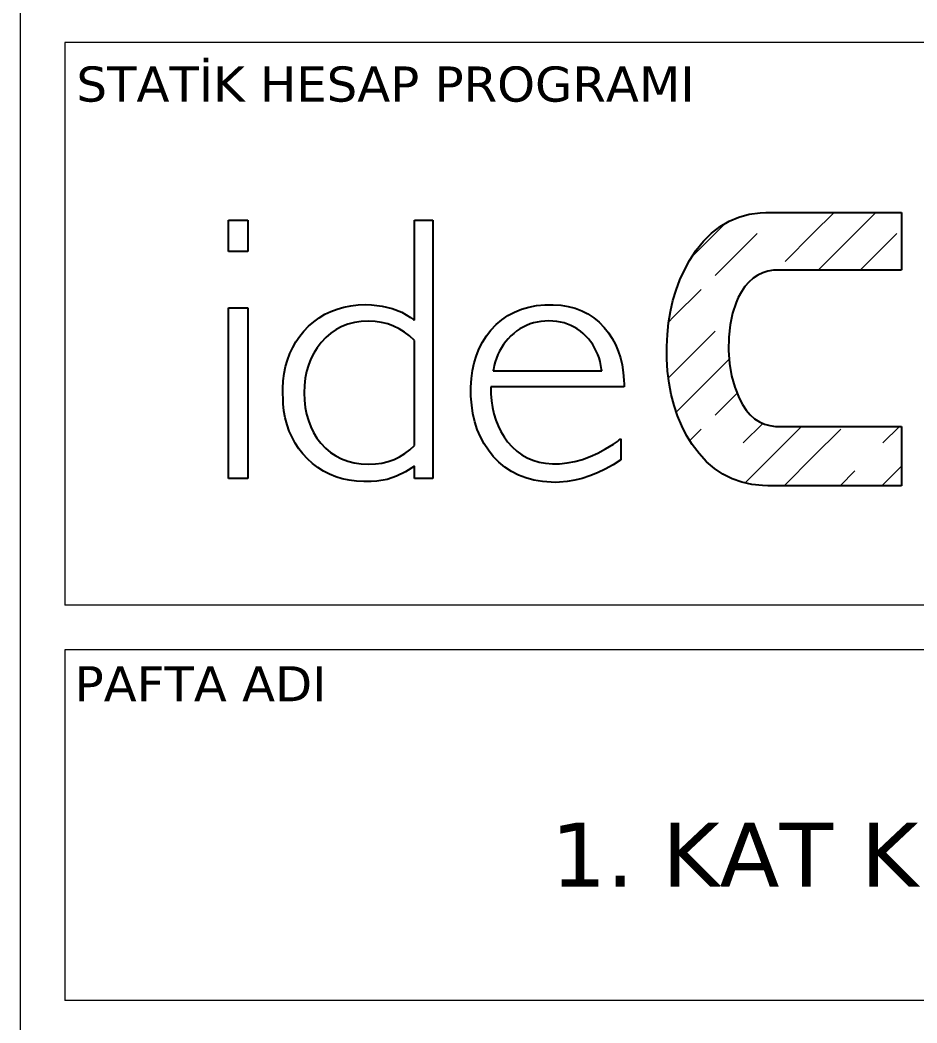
# Model space of a CAD drawing. Header units: millimetres. Extents: x 2232 to 85269, y -3593 to 5869.
# Drawn here: x 43314 to 43434.4, y -1591.4 to -1456.7 of the extents above; entities that cross this region are included whole.
import ezdxf

# ---------------------------------------------------------------- set-up
doc = ezdxf.new("R2010")
doc.units = ezdxf.units.MM
doc.layers.add('Standart', color=7, linetype='Continuous')
doc.styles.add('verdana_1_18', font='verdana.ttf', dxfattribs={"height": 0.2})

msp = doc.modelspace()

# ---------------------------------------------------------------- linework, layer by layer
at = {"layer": 'Standart', "color": 250, "linetype": 'Continuous', "lineweight": 5}
for points in [[(43314.01, 82.35), (43314.01, -1762.07)], [(43320.01, -1459.72), (43320.01, -1535.28)], [(43590.01, -1459.72), (43320.01, -1459.72)], [(43590.01, -1535.28), (43320.01, -1535.28)], [(43590.01, -1541.28), (43320.01, -1541.28)], [(43320.01, -1541.28), (43320.01, -1588.37)], [(43590.01, -1588.37), (43320.01, -1588.37)]]:
    msp.add_lwpolyline(points, dxfattribs=at)
at = {"layer": 'Standart', "color": 159, "linetype": 'Continuous', "lineweight": -3}
for points in [[(43341.98, -1487.82), (43341.98, -1483.6)], [(43341.98, -1483.6), (43344.59, -1483.6)], [(43344.59, -1483.6), (43344.59, -1487.82)], [(43366.93, -1483.63), (43366.93, -1483.6)], [(43366.93, -1483.6), (43367.03, -1483.6)], [(43366.93, -1483.83), (43366.93, -1483.63)], [(43367.03, -1483.6), (43367.25, -1483.6)], [(43367.25, -1483.6), (43367.55, -1483.6)], [(43367.55, -1483.6), (43368.28, -1483.6)], [(43368.28, -1483.6), (43368.98, -1483.6)], [(43368.98, -1483.6), (43369.23, -1483.6)], [(43369.23, -1483.6), (43369.38, -1483.6)], [(43369.38, -1483.6), (43369.41, -1483.6)], [(43369.41, -1483.6), (43369.41, -1483.62)], [(43369.41, -1483.62), (43369.41, -1483.75)], [(43369.41, -1483.75), (43369.41, -1484.01)], [(43407.95, -1484.44), (43409.18, -1483.72)], [(43409.18, -1483.72), (43410.49, -1483.17)], [(43410.49, -1483.17), (43411.88, -1482.79)], [(43411.88, -1482.79), (43413.35, -1482.59)], [(43413.35, -1482.59), (43414.11, -1482.56)], [(43414.11, -1482.56), (43414.31, -1482.55)], [(43414.31, -1482.55), (43414.37, -1482.55)], [(43414.37, -1482.55), (43414.38, -1482.55)], [(43414.38, -1482.55), (43414.45, -1482.55)], [(43414.45, -1482.55), (43414.61, -1482.55)], [(43414.61, -1482.55), (43414.85, -1482.55)], [(43414.85, -1482.55), (43415.55, -1482.55)], [(43415.55, -1482.55), (43416.5, -1482.55)], [(43416.5, -1482.55), (43417.66, -1482.55)], [(43417.66, -1482.55), (43418.99, -1482.55)], [(43418.99, -1482.55), (43420.44, -1482.55)], [(43420.44, -1482.55), (43426.62, -1482.55)], [(43426.62, -1482.55), (43428.05, -1482.55)], [(43428.05, -1482.55), (43429.33, -1482.55)], [(43429.33, -1482.55), (43430.44, -1482.55)], [(43430.44, -1482.55), (43431.33, -1482.55)], [(43431.33, -1482.55), (43431.95, -1482.55)], [(43431.95, -1482.55), (43432.15, -1482.55)], [(43432.15, -1482.55), (43432.26, -1482.55)], [(43432.26, -1482.55), (43432.29, -1482.58)], [(43432.29, -1482.58), (43432.29, -1482.74)], [(43432.29, -1482.74), (43432.29, -1483.04)], [(43432.29, -1483.04), (43432.29, -1483.44)], [(43432.29, -1483.44), (43432.29, -1483.94)], [(43366.93, -1484.21), (43366.93, -1483.83)], [(43366.93, -1484.74), (43366.93, -1484.21)], [(43366.93, -1485.41), (43366.93, -1484.74)], [(43369.41, -1484.01), (43369.41, -1484.39)], [(43369.41, -1484.39), (43369.41, -1484.88)], [(43369.41, -1484.88), (43369.41, -1485.46)], [(43406.8, -1485.33), (43407.95, -1484.44)], [(43432.29, -1483.94), (43432.29, -1484.51)], [(43432.29, -1484.51), (43432.29, -1485.79)], [(43366.93, -1486.19), (43366.93, -1485.41)], [(43366.93, -1487.99), (43366.93, -1486.19)], [(43369.41, -1485.46), (43369.41, -1486.15)], [(43369.41, -1486.15), (43369.41, -1486.93)], [(43404.74, -1487.64), (43405.73, -1486.4)], [(43405.73, -1486.4), (43406.8, -1485.33)], [(43432.29, -1485.79), (43432.29, -1487.15)], [(43344.59, -1487.82), (43341.98, -1487.82)], [(43369.41, -1486.93), (43369.41, -1487.78)], [(43369.41, -1487.78), (43369.41, -1488.72)], [(43403.85, -1489.02), (43404.74, -1487.64)], [(43432.29, -1487.15), (43432.29, -1488.42)], [(43366.93, -1489.99), (43366.93, -1487.99)], [(43369.41, -1488.72), (43369.41, -1490.79)], [(43403.17, -1490.29), (43403.85, -1489.02)], [(43432.29, -1488.42), (43432.29, -1488.98)], [(43432.29, -1488.98), (43432.29, -1489.47)], [(43366.93, -1492.02), (43366.93, -1489.99)], [(43402.57, -1491.61), (43403.17, -1490.29)], [(43414.39, -1490.44), (43413.68, -1490.66)], [(43415.14, -1490.32), (43414.39, -1490.44)], [(43415.53, -1490.3), (43415.14, -1490.32)], [(43415.72, -1490.3), (43415.53, -1490.3)], [(43415.77, -1490.3), (43415.72, -1490.3)], [(43415.9, -1490.3), (43415.77, -1490.3)], [(43416.1, -1490.3), (43415.9, -1490.3)], [(43416.71, -1490.3), (43416.1, -1490.3)], [(43417.56, -1490.3), (43416.71, -1490.3)], [(43418.61, -1490.3), (43417.56, -1490.3)], [(43419.82, -1490.3), (43418.61, -1490.3)], [(43421.15, -1490.3), (43419.82, -1490.3)], [(43424.01, -1490.3), (43421.15, -1490.3)], [(43426.87, -1490.3), (43424.01, -1490.3)], [(43428.2, -1490.3), (43426.87, -1490.3)], [(43429.41, -1490.3), (43428.2, -1490.3)], [(43430.46, -1490.3), (43429.41, -1490.3)], [(43431.31, -1490.3), (43430.46, -1490.3)], [(43431.92, -1490.3), (43431.31, -1490.3)], [(43432.12, -1490.3), (43431.92, -1490.3)], [(43432.25, -1490.3), (43432.12, -1490.3)], [(43432.29, -1490.28), (43432.25, -1490.3)], [(43432.29, -1489.47), (43432.29, -1489.86)], [(43432.29, -1489.86), (43432.29, -1490.14)], [(43432.29, -1490.14), (43432.29, -1490.28)], [(43369.41, -1490.79), (43369.41, -1493.08)], [(43402.06, -1492.98), (43402.57, -1491.61)], [(43412.4, -1491.39), (43411.83, -1491.9)], [(43413.02, -1490.98), (43412.4, -1491.39)], [(43413.68, -1490.66), (43413.02, -1490.98)], [(43366.93, -1493.9), (43366.93, -1492.02)], [(43369.41, -1493.08), (43369.41, -1495.54)], [(43401.64, -1494.39), (43402.06, -1492.98)], [(43410.82, -1493.21), (43410.4, -1493.97)], [(43411.3, -1492.5), (43410.82, -1493.21)], [(43411.83, -1491.9), (43411.3, -1492.5)], [(43366.93, -1494.74), (43366.93, -1493.9)], [(43401.3, -1495.86), (43401.64, -1494.39)], [(43410.4, -1493.97), (43410.11, -1494.65)], [(43341.98, -1518.29), (43341.98, -1495.38)], [(43341.98, -1495.38), (43344.59, -1495.38)], [(43344.59, -1495.38), (43344.59, -1518.29)], [(43354.92, -1496.23), (43355.73, -1495.84)], [(43355.73, -1495.84), (43356.58, -1495.52)], [(43356.58, -1495.52), (43357.47, -1495.26)], [(43357.47, -1495.26), (43358.41, -1495.08)], [(43358.41, -1495.08), (43359.38, -1494.97)], [(43359.38, -1494.97), (43360.4, -1494.93)], [(43360.4, -1494.93), (43361.17, -1494.95)], [(43361.17, -1494.95), (43362.61, -1495.12)], [(43362.61, -1495.12), (43363.96, -1495.45)], [(43363.96, -1495.45), (43365.23, -1495.96)], [(43366.93, -1495.48), (43366.93, -1494.74)], [(43366.93, -1496.09), (43366.93, -1495.48)], [(43369.41, -1495.54), (43369.41, -1498.11)], [(43379.49, -1496.4), (43380.36, -1495.93)], [(43380.36, -1495.93), (43381.29, -1495.55)], [(43381.29, -1495.55), (43382.28, -1495.26)], [(43382.28, -1495.26), (43383.32, -1495.06)], [(43383.32, -1495.06), (43384.42, -1494.95)], [(43384.42, -1494.95), (43385.54, -1494.94)], [(43385.54, -1494.94), (43386.58, -1495.01)], [(43386.58, -1495.01), (43387.57, -1495.17)], [(43387.57, -1495.17), (43388.51, -1495.42)], [(43388.51, -1495.42), (43389.39, -1495.76)], [(43389.39, -1495.76), (43390.22, -1496.18)], [(43401.05, -1497.37), (43401.3, -1495.86)], [(43410.11, -1494.65), (43409.63, -1496.08)], [(43352.74, -1497.82), (43353.43, -1497.22)], [(43353.43, -1497.22), (43354.15, -1496.69)], [(43354.15, -1496.69), (43354.92, -1496.23)], [(43359.81, -1497.21), (43358.88, -1497.34)], [(43360.78, -1497.16), (43359.81, -1497.21)], [(43361.68, -1497.2), (43360.78, -1497.16)], [(43362.54, -1497.33), (43361.68, -1497.2)], [(43365.23, -1495.96), (43366.41, -1496.64)], [(43366.41, -1496.64), (43366.69, -1496.84)], [(43366.69, -1496.84), (43366.83, -1496.94)], [(43366.83, -1496.94), (43366.9, -1496.99)], [(43366.9, -1496.99), (43366.93, -1497.01)], [(43366.93, -1496.57), (43366.93, -1496.09)], [(43366.93, -1496.88), (43366.93, -1496.57)], [(43366.93, -1497.01), (43366.93, -1496.88)], [(43377.91, -1497.61), (43378.67, -1496.96)], [(43378.67, -1496.96), (43379.49, -1496.4)], [(43383.42, -1497.27), (43382.92, -1497.38)], [(43383.92, -1497.18), (43383.42, -1497.27)], [(43384.44, -1497.13), (43383.92, -1497.18)], [(43384.98, -1497.11), (43384.44, -1497.13)], [(43385.52, -1497.13), (43384.98, -1497.11)], [(43386.04, -1497.18), (43385.52, -1497.13)], [(43386.54, -1497.27), (43386.04, -1497.18)], [(43387.02, -1497.39), (43386.54, -1497.27)], [(43390.22, -1496.18), (43391, -1496.69)], [(43391, -1496.69), (43391.72, -1497.29)], [(43409.63, -1496.08), (43409.3, -1497.63)], [(43351.54, -1499.18), (43352.11, -1498.49)], [(43352.11, -1498.49), (43352.74, -1497.82)], [(43356.42, -1498.28), (43355.7, -1498.77)], [(43357.19, -1497.88), (43356.42, -1498.28)], [(43358.01, -1497.57), (43357.19, -1497.88)], [(43358.88, -1497.34), (43358.01, -1497.57)], [(43363.36, -1497.53), (43362.54, -1497.33)], [(43364.15, -1497.81), (43363.36, -1497.53)], [(43364.9, -1498.17), (43364.15, -1497.81)], [(43365.61, -1498.61), (43364.9, -1498.17)], [(43366.29, -1499.14), (43365.61, -1498.61)], [(43369.41, -1498.11), (43369.41, -1503.38)], [(43376.6, -1499.13), (43377.21, -1498.36)], [(43377.21, -1498.36), (43377.91, -1497.61)], [(43380.69, -1498.47), (43380.28, -1498.79)], [(43381.1, -1498.19), (43380.69, -1498.47)], [(43381.54, -1497.94), (43381.1, -1498.19)], [(43381.98, -1497.72), (43381.54, -1497.94)], [(43382.45, -1497.53), (43381.98, -1497.72)], [(43382.92, -1497.38), (43382.45, -1497.53)], [(43387.49, -1497.54), (43387.02, -1497.39)], [(43387.95, -1497.73), (43387.49, -1497.54)], [(43388.38, -1497.95), (43387.95, -1497.73)], [(43388.8, -1498.2), (43388.38, -1497.95)], [(43389.21, -1498.49), (43388.8, -1498.2)], [(43389.59, -1498.81), (43389.21, -1498.49)], [(43391.72, -1497.29), (43392.39, -1497.98)], [(43392.39, -1497.98), (43392.98, -1498.71)], [(43400.89, -1498.93), (43401.05, -1497.37)], [(43409.3, -1497.63), (43409.12, -1499.3)], [(43350.6, -1500.7), (43351.04, -1499.92)], [(43351.04, -1499.92), (43351.54, -1499.18)], [(43355.03, -1499.35), (43354.4, -1500.02)], [(43355.7, -1498.77), (43355.03, -1499.35)], [(43366.93, -1499.74), (43366.29, -1499.14)], [(43366.93, -1499.78), (43366.93, -1499.74)], [(43366.93, -1499.9), (43366.93, -1499.78)], [(43366.93, -1500.09), (43366.93, -1499.9)], [(43375.63, -1500.84), (43376.08, -1499.96)], [(43376.08, -1499.96), (43376.6, -1499.13)], [(43379.2, -1499.9), (43378.89, -1500.3)], [(43379.53, -1499.51), (43379.2, -1499.9)], [(43379.89, -1499.14), (43379.53, -1499.51)], [(43380.28, -1498.79), (43379.89, -1499.14)], [(43389.96, -1499.16), (43389.59, -1498.81)], [(43390.29, -1499.52), (43389.96, -1499.16)], [(43390.59, -1499.9), (43390.29, -1499.52)], [(43390.87, -1500.3), (43390.59, -1499.9)], [(43392.98, -1498.71), (43393.48, -1499.48)], [(43393.48, -1499.48), (43393.92, -1500.3)], [(43400.81, -1500.54), (43400.89, -1498.93)], [(43409.12, -1499.3), (43409.09, -1501.08)], [(43350.22, -1501.51), (43350.6, -1500.7)], [(43353.88, -1500.71), (43353.42, -1501.44)], [(43354.4, -1500.02), (43353.88, -1500.71)], [(43366.93, -1500.35), (43366.93, -1500.09)], [(43366.93, -1500.67), (43366.93, -1500.35)], [(43366.93, -1501.04), (43366.93, -1500.67)], [(43366.93, -1501.47), (43366.93, -1501.04)], [(43375.25, -1501.77), (43375.63, -1500.84)], [(43378.37, -1501.16), (43378.15, -1501.62)], [(43378.62, -1500.72), (43378.37, -1501.16)], [(43378.89, -1500.3), (43378.62, -1500.72)], [(43391.12, -1500.72), (43390.87, -1500.3)], [(43391.34, -1501.16), (43391.12, -1500.72)], [(43391.54, -1501.61), (43391.34, -1501.16)], [(43393.92, -1500.3), (43394.29, -1501.17)], [(43394.29, -1501.17), (43394.58, -1502.08)], [(43400.82, -1502.22), (43400.81, -1500.54)], [(43409.09, -1501.08), (43409.22, -1502.83)], [(43349.65, -1503.26), (43349.91, -1502.37)], [(43349.91, -1502.37), (43350.22, -1501.51)], [(43353.03, -1502.22), (43352.71, -1503.04)], [(43353.42, -1501.44), (43353.03, -1502.22)], [(43366.93, -1501.94), (43366.93, -1501.47)], [(43366.93, -1503.01), (43366.93, -1501.94)], [(43374.96, -1502.75), (43375.25, -1501.77)], [(43377.79, -1502.59), (43377.65, -1503.1)], [(43377.95, -1502.1), (43377.79, -1502.59)], [(43378.15, -1501.62), (43377.95, -1502.1)], [(43391.71, -1502.09), (43391.54, -1501.61)], [(43391.85, -1502.58), (43391.71, -1502.09)], [(43391.96, -1503.1), (43391.85, -1502.58)], [(43394.58, -1502.08), (43394.81, -1503.03)], [(43400.92, -1503.88), (43400.82, -1502.22)], [(43349.46, -1504.19), (43349.65, -1503.26)], [(43352.47, -1503.91), (43352.29, -1504.81)], [(43352.71, -1503.04), (43352.47, -1503.91)], [(43366.93, -1504.2), (43366.93, -1503.01)], [(43369.41, -1503.38), (43369.41, -1505.96)], [(43374.59, -1504.86), (43374.74, -1503.78)], [(43374.74, -1503.78), (43374.96, -1502.75)], [(43377.55, -1503.63), (43377.52, -1503.76)], [(43377.52, -1503.76), (43377.52, -1503.81)], [(43377.52, -1503.81), (43377.54, -1503.81)], [(43377.52, -1503.81), (43377.52, -1503.81)], [(43377.52, -1503.81), (43377.52, -1503.81)], [(43377.52, -1503.81), (43377.52, -1503.81)], [(43377.52, -1503.81), (43377.52, -1503.81)], [(43377.54, -1503.81), (43377.61, -1503.81)], [(43377.65, -1503.1), (43377.55, -1503.63)], [(43377.61, -1503.81), (43377.72, -1503.81)], [(43377.72, -1503.81), (43377.88, -1503.81)], [(43377.88, -1503.81), (43378.07, -1503.81)], [(43378.07, -1503.81), (43378.3, -1503.81)], [(43378.3, -1503.81), (43378.56, -1503.81)], [(43378.56, -1503.81), (43378.86, -1503.81)], [(43378.86, -1503.81), (43379.54, -1503.81)], [(43379.54, -1503.81), (43380.32, -1503.81)], [(43380.32, -1503.81), (43381.19, -1503.81)], [(43381.19, -1503.81), (43382.12, -1503.81)], [(43382.12, -1503.81), (43383.1, -1503.81)], [(43383.1, -1503.81), (43384.11, -1503.81)], [(43384.11, -1503.81), (43386.15, -1503.81)], [(43386.15, -1503.81), (43387.15, -1503.81)], [(43387.15, -1503.81), (43388.1, -1503.81)], [(43388.1, -1503.81), (43388.99, -1503.81)], [(43388.99, -1503.81), (43389.8, -1503.81)], [(43389.8, -1503.81), (43390.52, -1503.81)], [(43390.52, -1503.81), (43390.83, -1503.81)], [(43390.83, -1503.81), (43391.12, -1503.81)], [(43391.12, -1503.81), (43391.37, -1503.81)], [(43391.37, -1503.81), (43391.59, -1503.81)], [(43391.59, -1503.81), (43391.77, -1503.81)], [(43391.77, -1503.81), (43391.91, -1503.81)], [(43391.91, -1503.81), (43392.01, -1503.81)], [(43392.05, -1503.63), (43391.96, -1503.1)], [(43392.01, -1503.81), (43392.06, -1503.81)], [(43392.07, -1503.76), (43392.05, -1503.63)], [(43392.06, -1503.81), (43392.07, -1503.81)], [(43392.07, -1503.81), (43392.07, -1503.76)], [(43394.81, -1503.03), (43394.97, -1504.04)], [(43401.11, -1505.48), (43400.92, -1503.88)], [(43409.22, -1502.83), (43409.5, -1504.48)], [(43349.26, -1506.17), (43349.33, -1505.16)], [(43349.33, -1505.16), (43349.46, -1504.19)], [(43352.29, -1504.81), (43352.18, -1505.77)], [(43366.93, -1505.47), (43366.93, -1504.2)], [(43374.52, -1506), (43374.59, -1504.86)], [(43394.97, -1504.04), (43395.05, -1505.09)], [(43395.05, -1505.09), (43395.07, -1505.63)], [(43409.5, -1504.48), (43409.93, -1506.02)], [(43349.31, -1508.23), (43349.26, -1506.17)], [(43352.18, -1505.77), (43352.15, -1506.76)], [(43366.93, -1506.79), (43366.93, -1505.47)], [(43369.41, -1505.96), (43369.41, -1508.44)], [(43374.53, -1507.21), (43374.52, -1506)], [(43377.2, -1505.99), (43377.19, -1505.99)], [(43377.19, -1505.99), (43377.19, -1506.01)], [(43377.19, -1506.01), (43377.19, -1506.08)], [(43377.19, -1506.08), (43377.19, -1506.25)], [(43377.19, -1506.25), (43377.19, -1506.26)], [(43377.19, -1506.26), (43377.19, -1506.26)], [(43377.19, -1506.26), (43377.19, -1506.26)], [(43377.19, -1506.26), (43377.19, -1506.31)], [(43377.19, -1506.31), (43377.2, -1506.43)], [(43377.26, -1505.99), (43377.2, -1505.99)], [(43377.2, -1506.43), (43377.21, -1506.91)], [(43377.41, -1505.99), (43377.26, -1505.99)], [(43377.64, -1505.99), (43377.41, -1505.99)], [(43377.94, -1505.99), (43377.64, -1505.99)], [(43378.31, -1505.99), (43377.94, -1505.99)], [(43378.75, -1505.99), (43378.31, -1505.99)], [(43379.25, -1505.99), (43378.75, -1505.99)], [(43379.79, -1505.99), (43379.25, -1505.99)], [(43380.39, -1505.99), (43379.79, -1505.99)], [(43381.71, -1505.99), (43380.39, -1505.99)], [(43383.15, -1505.99), (43381.71, -1505.99)], [(43384.67, -1505.99), (43383.15, -1505.99)], [(43387.8, -1505.99), (43384.67, -1505.99)], [(43389.32, -1505.99), (43387.8, -1505.99)], [(43390.75, -1505.99), (43389.32, -1505.99)], [(43392.04, -1505.99), (43390.75, -1505.99)], [(43392.63, -1505.99), (43392.04, -1505.99)], [(43393.16, -1505.99), (43392.63, -1505.99)], [(43393.64, -1505.99), (43393.16, -1505.99)], [(43394.06, -1505.99), (43393.64, -1505.99)], [(43394.42, -1505.99), (43394.06, -1505.99)], [(43394.7, -1505.99), (43394.42, -1505.99)], [(43394.91, -1505.99), (43394.7, -1505.99)], [(43395.03, -1505.99), (43394.91, -1505.99)], [(43395.07, -1505.99), (43395.03, -1505.99)], [(43395.07, -1505.63), (43395.07, -1505.89)], [(43395.07, -1505.89), (43395.07, -1505.89)], [(43395.07, -1505.89), (43395.07, -1505.94)], [(43395.07, -1505.94), (43395.07, -1505.99)], [(43401.4, -1507.01), (43401.11, -1505.48)], [(43409.93, -1506.02), (43410.52, -1507.5)], [(43352.15, -1506.76), (43352.18, -1507.77)], [(43352.18, -1507.77), (43352.29, -1508.73)], [(43366.93, -1508.1), (43366.93, -1506.79)], [(43374.62, -1508.42), (43374.53, -1507.21)], [(43377.21, -1506.91), (43377.28, -1507.85)], [(43377.28, -1507.85), (43377.41, -1508.75)], [(43401.78, -1508.48), (43401.4, -1507.01)], [(43410.52, -1507.5), (43410.98, -1508.35)], [(43349.42, -1509.21), (43349.31, -1508.23)], [(43349.6, -1510.15), (43349.42, -1509.21)], [(43352.29, -1508.73), (43352.46, -1509.64)], [(43366.93, -1509.37), (43366.93, -1508.1)], [(43366.93, -1510.56), (43366.93, -1509.37)], [(43369.41, -1508.44), (43369.41, -1510.76)], [(43374.79, -1509.57), (43374.62, -1508.42)], [(43377.41, -1508.75), (43377.6, -1509.61)], [(43402.25, -1509.88), (43401.78, -1508.48)], [(43410.98, -1508.35), (43411.47, -1509.09)], [(43411.47, -1509.09), (43412.01, -1509.72)], [(43349.84, -1511.05), (43349.6, -1510.15)], [(43352.46, -1509.64), (43352.71, -1510.51)], [(43352.71, -1510.51), (43353.02, -1511.34)], [(43366.93, -1511.63), (43366.93, -1510.56)], [(43375.04, -1510.66), (43374.79, -1509.57)], [(43375.37, -1511.7), (43375.04, -1510.66)], [(43377.6, -1509.61), (43377.85, -1510.43)], [(43377.85, -1510.43), (43378.16, -1511.22)], [(43402.81, -1511.22), (43402.25, -1509.88)], [(43412.01, -1509.72), (43412.6, -1510.25)], [(43412.6, -1510.25), (43413.23, -1510.66)], [(43413.23, -1510.66), (43413.91, -1510.98)], [(43350.14, -1511.92), (43349.84, -1511.05)], [(43350.51, -1512.74), (43350.14, -1511.92)], [(43353.02, -1511.34), (43353.4, -1512.11)], [(43366.93, -1512.1), (43366.93, -1511.63)], [(43369.41, -1510.76), (43369.41, -1512.87)], [(43375.79, -1512.68), (43375.37, -1511.7)], [(43378.16, -1511.22), (43378.53, -1511.97)], [(43378.53, -1511.97), (43378.96, -1512.67)], [(43403.47, -1512.49), (43402.81, -1511.22)], [(43413.91, -1510.98), (43414.63, -1511.18)], [(43414.63, -1511.18), (43415.4, -1511.28)], [(43415.4, -1511.28), (43415.6, -1511.28)], [(43415.6, -1511.28), (43415.7, -1511.28)], [(43415.7, -1511.28), (43415.73, -1511.28)], [(43415.73, -1511.28), (43415.8, -1511.28)], [(43415.8, -1511.28), (43415.96, -1511.28)], [(43415.96, -1511.28), (43416.48, -1511.28)], [(43416.48, -1511.28), (43417.25, -1511.28)], [(43417.25, -1511.28), (43418.24, -1511.28)], [(43418.24, -1511.28), (43419.4, -1511.28)], [(43419.4, -1511.28), (43420.69, -1511.28)], [(43420.69, -1511.28), (43422.08, -1511.28)], [(43422.08, -1511.28), (43424.98, -1511.28)], [(43424.98, -1511.28), (43427.76, -1511.28)], [(43427.76, -1511.28), (43429.02, -1511.28)], [(43429.02, -1511.28), (43430.13, -1511.28)], [(43430.13, -1511.28), (43431.05, -1511.28)], [(43431.05, -1511.28), (43431.74, -1511.28)], [(43431.74, -1511.28), (43432.17, -1511.28)], [(43432.17, -1511.28), (43432.27, -1511.28)], [(43432.27, -1511.28), (43432.29, -1511.29)], [(43432.29, -1511.29), (43432.29, -1511.38)], [(43432.29, -1511.38), (43432.29, -1511.63)], [(43432.29, -1511.63), (43432.29, -1511.99)], [(43432.29, -1511.99), (43432.29, -1512.46)], [(43350.93, -1513.52), (43350.51, -1512.74)], [(43353.4, -1512.11), (43353.86, -1512.84)], [(43353.86, -1512.84), (43354.38, -1513.53)], [(43366.93, -1512.53), (43366.93, -1512.1)], [(43366.93, -1512.9), (43366.93, -1512.53)], [(43366.93, -1513.22), (43366.93, -1512.9)], [(43366.93, -1513.48), (43366.93, -1513.22)], [(43369.41, -1512.87), (43369.41, -1513.83)], [(43376.28, -1513.61), (43375.79, -1512.68)], [(43378.96, -1512.67), (43379.45, -1513.35)], [(43379.45, -1513.35), (43380.04, -1514.01)], [(43393.65, -1513.65), (43394.17, -1513.29)], [(43394.17, -1513.29), (43394.43, -1513.1)], [(43394.43, -1513.1), (43394.57, -1513.01)], [(43394.57, -1513.01), (43394.63, -1512.96)], [(43394.63, -1512.96), (43394.63, -1512.96)], [(43394.63, -1512.96), (43394.63, -1513)], [(43394.63, -1513), (43394.63, -1513.08)], [(43394.63, -1513.08), (43394.63, -1513.37)], [(43394.63, -1513.37), (43394.63, -1513.79)], [(43404.22, -1513.71), (43403.47, -1512.49)], [(43432.29, -1512.46), (43432.29, -1513.63)], [(43351.42, -1514.27), (43350.93, -1513.52)], [(43351.97, -1514.98), (43351.42, -1514.27)], [(43354.38, -1513.53), (43355, -1514.19)], [(43355, -1514.19), (43355.66, -1514.77)], [(43355.66, -1514.77), (43356.38, -1515.25)], [(43365.65, -1514.93), (43366.31, -1514.42)], [(43366.31, -1514.42), (43366.93, -1513.83)], [(43366.93, -1513.67), (43366.93, -1513.48)], [(43366.93, -1513.79), (43366.93, -1513.67)], [(43366.93, -1513.83), (43366.93, -1513.79)], [(43366.93, -1513.83), (43366.93, -1513.83)], [(43369.41, -1513.83), (43369.41, -1514.71)], [(43369.41, -1514.71), (43369.41, -1515.51)], [(43376.86, -1514.48), (43376.28, -1513.61)], [(43377.52, -1515.3), (43376.86, -1514.48)], [(43380.04, -1514.01), (43380.67, -1514.59)], [(43380.67, -1514.59), (43381.35, -1515.09)], [(43391.56, -1514.87), (43392.6, -1514.31)], [(43392.6, -1514.31), (43393.65, -1513.65)], [(43394.63, -1513.79), (43394.63, -1514.75)], [(43394.63, -1514.75), (43394.63, -1515.2)], [(43405.14, -1514.94), (43404.22, -1513.71)], [(43432.29, -1513.63), (43432.29, -1516.37)], [(43352.59, -1515.65), (43351.97, -1514.98)], [(43353.27, -1516.27), (43352.59, -1515.65)], [(43356.38, -1515.25), (43357.16, -1515.65)], [(43357.16, -1515.65), (43357.98, -1515.96)], [(43357.98, -1515.96), (43358.86, -1516.18)], [(43362.58, -1516.2), (43363.41, -1516)], [(43363.41, -1516), (43364.2, -1515.73)], [(43364.2, -1515.73), (43364.95, -1515.37)], [(43364.95, -1515.37), (43365.65, -1514.93)], [(43369.41, -1515.51), (43369.41, -1516.23)], [(43378.27, -1516.07), (43377.52, -1515.3)], [(43379.09, -1516.75), (43378.27, -1516.07)], [(43381.35, -1515.09), (43382.08, -1515.5)], [(43382.08, -1515.5), (43382.85, -1515.82)], [(43382.85, -1515.82), (43383.67, -1516.07)], [(43383.67, -1516.07), (43384.54, -1516.23)], [(43387.45, -1516.19), (43388.47, -1516)], [(43388.47, -1516), (43389.5, -1515.71)], [(43389.5, -1515.71), (43390.53, -1515.34)], [(43390.53, -1515.34), (43391.56, -1514.87)], [(43394.63, -1515.76), (43393.59, -1516.43)], [(43394.63, -1515.2), (43394.63, -1515.54)], [(43394.63, -1515.54), (43394.63, -1515.74)], [(43394.63, -1515.74), (43394.63, -1515.76)], [(43394.63, -1515.76), (43394.63, -1515.76)], [(43406.14, -1516.02), (43405.14, -1514.94)], [(43407.21, -1516.94), (43406.14, -1516.02)], [(43353.98, -1516.82), (43353.27, -1516.27)], [(43354.74, -1517.29), (43353.98, -1516.82)], [(43355.54, -1517.7), (43354.74, -1517.29)], [(43358.86, -1516.18), (43359.79, -1516.31)], [(43359.79, -1516.31), (43360.78, -1516.36)], [(43360.78, -1516.36), (43361.7, -1516.32)], [(43361.7, -1516.32), (43362.58, -1516.2)], [(43365.76, -1517.38), (43364.55, -1517.98)], [(43366.93, -1516.61), (43365.76, -1517.38)], [(43366.93, -1516.67), (43366.93, -1516.61)], [(43366.93, -1516.61), (43366.93, -1516.61)], [(43366.93, -1516.61), (43366.93, -1516.61)], [(43366.93, -1516.81), (43366.93, -1516.67)], [(43366.93, -1517.25), (43366.93, -1516.81)], [(43366.93, -1517.76), (43366.93, -1517.25)], [(43369.41, -1516.23), (43369.41, -1516.85)], [(43369.41, -1516.85), (43369.41, -1517.36)], [(43369.41, -1517.36), (43369.41, -1517.77)], [(43379.97, -1517.33), (43379.09, -1516.75)], [(43380.91, -1517.82), (43379.97, -1517.33)], [(43384.54, -1516.23), (43385.45, -1516.3)], [(43385.45, -1516.3), (43386.43, -1516.29)], [(43386.43, -1516.29), (43387.45, -1516.19)], [(43392.55, -1517.01), (43391.52, -1517.52)], [(43393.59, -1516.43), (43392.55, -1517.01)], [(43408.35, -1517.7), (43407.21, -1516.94)], [(43432.29, -1516.37), (43432.29, -1517.63)], [(43344.59, -1518.29), (43341.98, -1518.29)], [(43356.38, -1518.04), (43355.54, -1517.7)], [(43357.26, -1518.3), (43356.38, -1518.04)], [(43358.19, -1518.5), (43357.26, -1518.3)], [(43359.15, -1518.63), (43358.19, -1518.5)], [(43360.16, -1518.68), (43359.15, -1518.63)], [(43360.42, -1518.69), (43360.16, -1518.68)], [(43360.56, -1518.69), (43360.42, -1518.69)], [(43360.75, -1518.69), (43360.56, -1518.69)], [(43361.14, -1518.67), (43360.75, -1518.69)], [(43361.89, -1518.62), (43361.14, -1518.67)], [(43363.28, -1518.39), (43361.89, -1518.62)], [(43364.55, -1517.98), (43363.28, -1518.39)], [(43366.93, -1518.16), (43366.93, -1517.76)], [(43366.93, -1518.27), (43366.93, -1518.16)], [(43366.94, -1518.29), (43366.93, -1518.27)], [(43367.05, -1518.29), (43366.94, -1518.29)], [(43367.27, -1518.29), (43367.05, -1518.29)], [(43367.94, -1518.29), (43367.27, -1518.29)], [(43368.68, -1518.29), (43367.94, -1518.29)], [(43369, -1518.29), (43368.68, -1518.29)], [(43369.25, -1518.29), (43369, -1518.29)], [(43369.39, -1518.29), (43369.25, -1518.29)], [(43369.41, -1518.29), (43369.39, -1518.29)], [(43369.41, -1517.77), (43369.41, -1518.07)], [(43369.41, -1518.07), (43369.41, -1518.24)], [(43369.41, -1518.24), (43369.41, -1518.29)], [(43381.91, -1518.2), (43380.91, -1517.82)], [(43382.98, -1518.49), (43381.91, -1518.2)], [(43384.11, -1518.68), (43382.98, -1518.49)], [(43385.3, -1518.78), (43384.11, -1518.68)], [(43385.91, -1518.79), (43385.3, -1518.78)], [(43386.41, -1518.78), (43385.91, -1518.79)], [(43387.43, -1518.69), (43386.41, -1518.78)], [(43388.45, -1518.52), (43387.43, -1518.69)], [(43389.47, -1518.27), (43388.45, -1518.52)], [(43390.49, -1517.93), (43389.47, -1518.27)], [(43391.52, -1517.52), (43390.49, -1517.93)], [(43409.57, -1518.31), (43408.35, -1517.7)], [(43410.86, -1518.77), (43409.57, -1518.31)], [(43412.23, -1519.07), (43410.86, -1518.77)], [(43432.29, -1517.63), (43432.29, -1518.17)], [(43432.29, -1518.17), (43432.29, -1518.62)], [(43432.29, -1518.62), (43432.29, -1518.96)], [(43413.67, -1519.22), (43412.23, -1519.07)], [(43414.37, -1519.24), (43413.67, -1519.22)], [(43414.43, -1519.24), (43414.37, -1519.24)], [(43414.57, -1519.24), (43414.43, -1519.24)], [(43414.8, -1519.24), (43414.57, -1519.24)], [(43415.1, -1519.24), (43414.8, -1519.24)], [(43415.9, -1519.24), (43415.1, -1519.24)], [(43416.94, -1519.24), (43415.9, -1519.24)], [(43418.17, -1519.24), (43416.94, -1519.24)], [(43419.55, -1519.24), (43418.17, -1519.24)], [(43421.04, -1519.24), (43419.55, -1519.24)], [(43424.17, -1519.24), (43421.04, -1519.24)], [(43427.21, -1519.24), (43424.17, -1519.24)], [(43428.58, -1519.24), (43427.21, -1519.24)], [(43429.8, -1519.24), (43428.58, -1519.24)], [(43430.83, -1519.24), (43429.8, -1519.24)], [(43431.61, -1519.24), (43430.83, -1519.24)], [(43431.9, -1519.24), (43431.61, -1519.24)], [(43432.12, -1519.24), (43431.9, -1519.24)], [(43432.25, -1519.24), (43432.12, -1519.24)], [(43432.29, -1519.24), (43432.25, -1519.24)], [(43432.29, -1518.96), (43432.29, -1519.17)], [(43432.29, -1519.17), (43432.29, -1519.24)], [(43432.29, -1519.24), (43432.29, -1519.24)], [(43432.29, -1519.24), (43432.29, -1519.24)]]:
    msp.add_lwpolyline(points, dxfattribs=at)
at = {"layer": 'Standart', "color": 1, "linetype": 'Continuous', "lineweight": 5}
for points in [[(43420.43, -1485.38), (43423.25, -1482.55)], [(43421.13, -1490.3), (43428.88, -1482.55)], [(43404.21, -1488.47), (43408.66, -1484.02)], [(43407.31, -1491), (43412.93, -1485.38)], [(43416.68, -1489.13), (43420.43, -1485.38)], [(43426.76, -1490.3), (43431.68, -1485.38)], [(43401.68, -1496.63), (43405.43, -1492.88)], [(43401.07, -1497.24), (43401.68, -1496.63)], [(43401.68, -1504.13), (43407.31, -1498.5)], [(43402.07, -1509.36), (43409.18, -1502.25)], [(43401.03, -1504.78), (43401.68, -1504.13)], [(43407.31, -1509.75), (43410.24, -1506.81)], [(43403.89, -1513.17), (43405.43, -1511.63)], [(43411.05, -1513.5), (43413.69, -1510.87)], [(43411.31, -1518.87), (43418.9, -1511.28)], [(43420.43, -1515.38), (43424.18, -1511.63)], [(43429.8, -1513.5), (43432.02, -1511.28)], [(43416.68, -1519.13), (43420.43, -1515.38)], [(43424.07, -1519.24), (43426.06, -1517.25)], [(43429.69, -1519.24), (43432.29, -1516.64)]]:
    msp.add_lwpolyline(points, dxfattribs=at)

# ---------------------------------------------------------------- texts
at = {"layer": 'Standart', "color": 1, "linetype": 'Continuous', "lineweight": -3, "style": 'verdana_1_18'}
msp.add_text('STATİK HESAP PROGRAMI', height=4.7143, dxfattribs=at).set_placement((43321.58, -1467.67))
at = {"layer": 'Standart', "color": 1, "linetype": 'Continuous', "lineweight": 5, "style": 'verdana_1_18'}
msp.add_text('PAFTA ADI', height=4.714, dxfattribs=at).set_placement((43321.34, -1548.19))
at = {"layer": 'Standart', "color": 254, "linetype": 'Continuous', "lineweight": 5, "style": 'verdana_1_18'}
msp.add_text('1. KAT KİRİŞ DETAYLARI', height=8.5714, dxfattribs=at).set_placement((43385.22, -1573.07))

doc.saveas('drawing.dxf')
